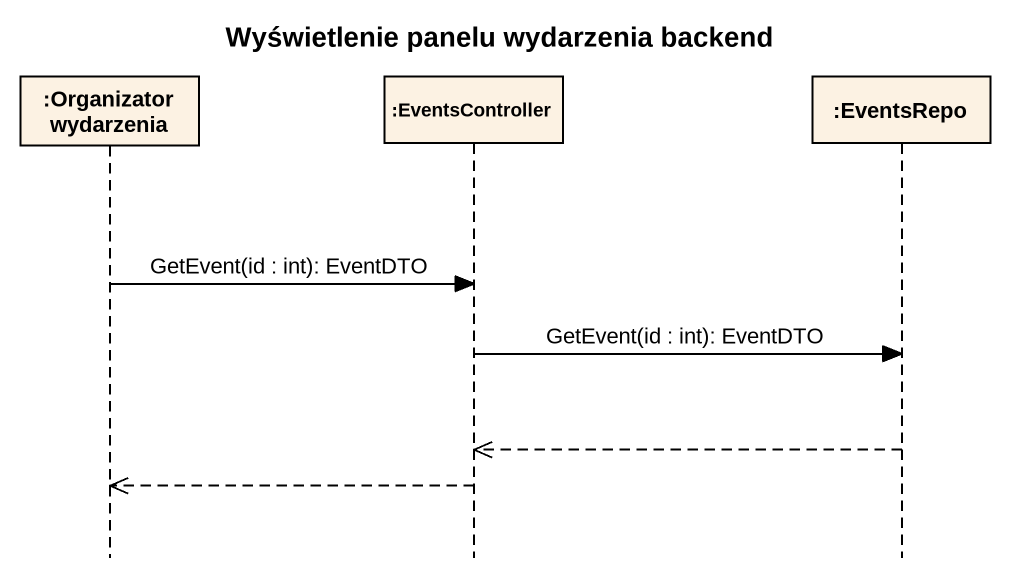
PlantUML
@startuml
title Wyświetlenie panelu wydarzenia backend
hide footbox
participant ":Organizator wydarzenia" as Organizator_wydarzenia
participant ":EventsController" as EventsController
participant ":EventsRepo" as EventsRepo

Organizator_wydarzenia -> EventsController : GetEvent(id : int): EventDTO
EventsController -> EventsRepo : GetEvent(id : int): EventDTO
EventsRepo -->> EventsController
EventsController -->> Organizator_wydarzenia
@enduml
